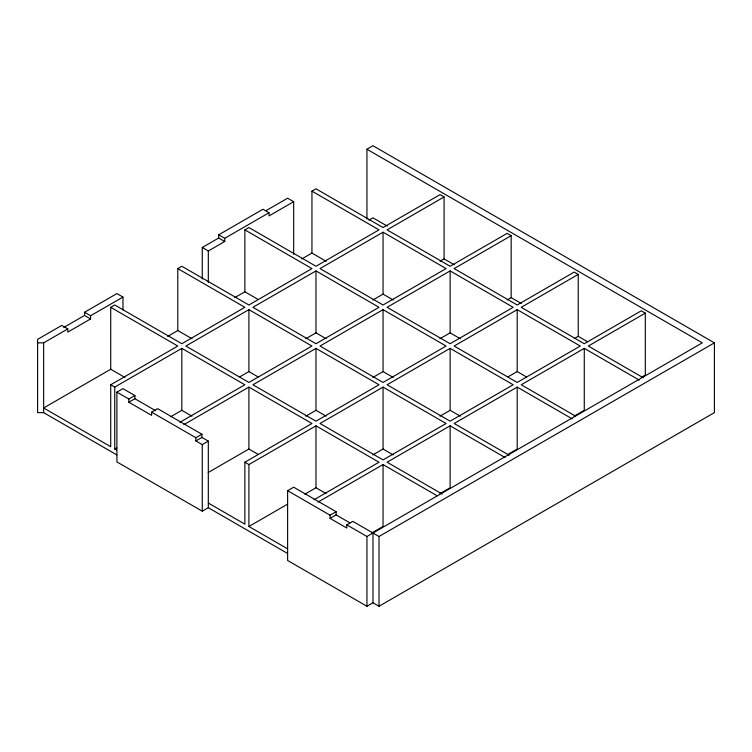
<?xml version="1.0" encoding="UTF-8"?>
<svg xmlns="http://www.w3.org/2000/svg" width="752" height="752" viewBox="0 0 752 752"><rect width="100%" height="100%" fill="white"/><g stroke="black" fill="none" stroke-linecap="round" stroke-linejoin="round"><path stroke-width="1.13" d="M63.751 327.458L84.534 315.455L84.534 312.268L116.917 293.581L122.952 297.068L122.952 309.862M202.269 279.03L202.269 247.483L218.682 238.008L218.682 234.821L263.003 209.235L269.037 212.722L269.037 215.909L293.665 201.696L293.665 254.279M366.938 219.001L366.938 149.225L372.983 145.738L714.4 342.856L714.4 412.632L379.017 606.262L372.983 602.775L366.938 606.262L287.621 560.475L287.621 490.699L293.665 487.202L336.116 511.717L336.116 514.904L349.887 522.847M265.954 210.71L287.621 198.208L293.665 201.696M37.6 342.856L43.644 342.856L67.812 328.897L67.812 332.083L90.578 318.942L90.578 315.755L122.952 297.068M218.682 234.821L224.726 238.309L269.037 212.722M110.723 307.314L177.792 346.042L110.723 384.77L110.723 446.707L43.644 407.979L110.723 369.251L110.723 307.314L114.746 304.992L181.824 343.72L244.87 307.314L177.792 268.586L177.792 330.532L192.023 338.748M177.792 268.586L181.824 266.264L248.903 304.992L311.948 268.586L244.87 229.868L244.87 291.804L258.086 299.428M202.269 247.483L208.313 250.971L224.726 241.495L224.726 238.309M244.87 229.868L248.903 227.536L315.972 266.264L379.017 229.868L311.948 191.14L311.948 253.076L326.171 261.292M311.948 191.14L315.972 188.818L383.05 227.536L440.052 194.627L444.084 196.958L444.084 258.895L454.255 264.76M167.64 336.388L177.792 330.532M234.718 297.67L244.87 291.804M301.787 258.942L311.948 253.076M368.978 220.148L372.983 217.845L387.205 226.051M110.723 384.77L114.746 387.092L181.824 348.364L244.87 384.77L179.831 422.323M248.903 309.645L185.847 346.042L248.903 382.439L311.948 346.042L248.903 309.645L248.903 371.582L239.747 376.865M315.972 270.917L252.926 307.314L315.972 343.72L379.017 307.314L315.972 270.917L315.972 332.854L305.801 338.729M383.05 232.189L320.004 268.586L383.05 304.992L446.096 268.586L383.05 232.189L383.05 294.126L372.879 300.001M444.084 196.958L387.083 229.868L450.128 266.264L507.13 233.355L511.163 235.677L511.163 297.623L521.324 303.488M287.565 553.463L208.313 507.703L202.269 511.191L116.908 461.916L116.908 392.14L122.952 388.643L134.89 395.533L134.89 398.72L155.673 410.724M116.908 392.14L128.846 399.03L134.89 395.533M128.846 399.03L128.846 402.217L134.89 398.72M128.846 402.217L151.613 415.358L151.613 412.171L157.647 408.674L201.931 434.242L201.931 437.429L208.313 441.114L208.313 507.703M114.746 387.092L114.746 449.029L116.776 447.863M170.648 416.758L181.824 410.31L191.995 416.176M440.08 261.198L444.084 258.895M183.855 424.645L248.903 387.092L311.948 423.498L244.87 462.217L244.87 524.163L208.313 503.05M315.972 348.364L252.926 384.77L315.972 421.167L379.017 384.77L315.972 348.364L315.972 410.31L305.801 416.176M383.05 309.645L320.004 346.042L383.05 382.439L446.096 346.042L383.05 309.645L383.05 371.582L372.879 377.448M450.128 270.917L387.083 307.314L450.128 343.72L513.174 307.314L450.128 270.917L450.128 332.854L439.958 338.729M511.163 235.677L454.152 268.586L517.197 304.992L574.208 272.083L578.232 274.405L578.232 336.341L587.387 341.624M151.613 412.171L195.887 437.73L201.931 434.242M195.887 437.73L195.887 440.916L201.931 437.429M195.887 440.916L202.269 444.601L208.313 441.114M208.248 472.5L248.903 449.029L258.049 454.321M507.158 299.926L511.163 297.623M244.87 462.217L248.903 464.548L315.972 425.82L379.017 462.217L313.979 499.77M383.05 387.092L320.004 423.498L383.05 459.895L446.096 423.498L383.05 387.092L383.05 449.029L372.879 454.904M450.128 348.364L387.083 384.77L450.128 421.167L513.174 384.77L450.128 348.364L450.128 410.31L439.958 416.176M517.197 309.645L454.152 346.042L517.197 382.439L580.253 346.042L517.197 309.645L517.197 371.582L508.051 376.865M578.232 274.405L521.23 307.314L584.276 343.72L641.277 310.802L645.31 313.133L645.31 375.069L641.306 377.382M248.903 464.548L248.903 526.485L287.518 504.188M304.795 494.214L315.972 487.757L326.142 493.632M574.237 338.654L578.232 336.341M318.011 502.101L383.05 464.548L437.053 495.728M505.128 457.573L450.128 425.82L387.083 462.217L442.082 493.979M572.206 418.855L517.197 387.092L454.152 423.498L509.16 455.251M639.285 380.127L584.276 348.364L521.23 384.77L575.233 415.95M645.31 313.133L588.308 346.042L643.308 377.795M287.621 490.699L330.072 515.205L336.116 511.717M330.072 515.205L330.072 518.391L336.116 514.904M330.072 518.391L346.794 528.045L346.794 524.858L352.838 521.371L379.017 536.486L714.4 342.856M371.873 532.942L383.05 526.485L383.05 464.548M439.958 493.632L450.128 487.757L450.128 425.82M508.051 454.321L517.197 449.029L517.197 387.092M574.105 416.176L584.276 410.31L584.276 348.364M346.794 524.858L366.938 536.486L702.312 342.856L366.938 149.225M116.851 454.904L43.644 412.632L37.6 412.632L37.6 339.368L61.767 325.409L67.812 328.897M383.05 294.126L393.221 300.001M450.128 332.854L460.299 338.729M517.197 371.582L526.353 376.865M218.682 238.008L224.726 241.495M315.972 332.854L326.142 338.729M383.05 371.582L393.221 377.448M450.128 410.31L460.299 416.176M248.903 371.582L258.049 376.865M315.972 410.31L326.142 416.176M383.05 449.029L393.221 454.904M84.534 312.268L90.578 315.755M84.534 315.455L90.578 318.942M110.723 369.251L124.945 377.466M114.746 449.029L116.569 450.081M248.903 526.485L287.565 548.81M379.017 536.486L379.017 606.262M372.983 532.999L372.983 602.775M366.938 536.486L366.938 606.262M315.972 425.82L315.972 487.757M248.903 387.092L248.903 449.029M208.313 250.971L208.313 282.526M202.269 444.601L202.269 511.191M181.824 348.364L181.824 410.31M43.644 342.856L43.644 412.632"/></g></svg>
